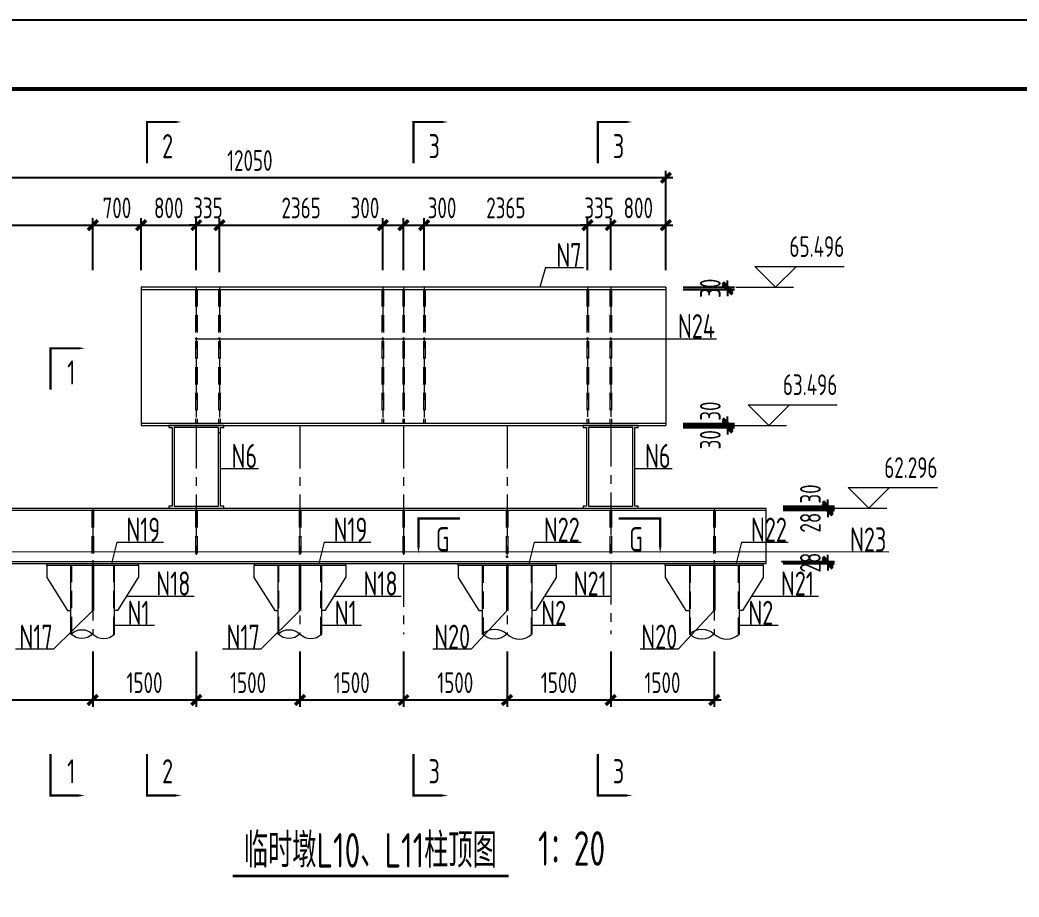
# Model space of a CAD drawing. Extents: x -2876908 to 633791, y -1383861 to 872234.
# Drawn here: x -35208 to 37127, y -996900 to -933410 of the extents above; entities that cross this region are included whole.
import ezdxf
from ezdxf.enums import TextEntityAlignment as Align

# ---------------------------------------------------------------- set-up
doc = ezdxf.new("R2010")
doc.units = 0
doc.header["$LTSCALE"] = 5
doc.header["$MEASUREMENT"] = 0
doc.linetypes.add('CENTER', pattern=[2, 1.25, -0.25, 0.25, -0.25])
doc.linetypes.add('DASHED', pattern=[0.75, 0.5, -0.25])
doc.layers.get('0').update_dxf_attribs({"linetype": 'CONTINUOUS', "lineweight": 25})
doc.layers.get('DEFPOINTS').update_dxf_attribs({"color": 35, "linetype": 'CONTINUOUS', "lineweight": 13})
for name, color, linetype, lineweight in [('1粗实线', 1, 'CONTINUOUS', 30), ('3中心线', 6, 'CENTER', 18), ('4虚线', 2, 'DASHED', 18), ('5标注', 3, 'CONTINUOUS', 15), ('6文本', 7, 'CONTINUOUS', 15), ('8轮廓线', 4, 'CONTINUOUS', 15), ('DIM', 3, 'CONTINUOUS', 0), ('HFZT', 5, 'CONTINUOUS', 15), ('REIND', 1, 'CONTINUOUS', 0), ('THIN', 7, 'CONTINUOUS', 0)]:
    doc.layers.add(name, color=color, linetype=linetype, lineweight=lineweight)
doc.layers.add('M_Dim', color=3, linetype='CONTINUOUS')
doc.styles.add('TSSD_Dimension', font='tssdeng.shx', dxfattribs={"width": 0.7, "bigfont": 'hztxt.shx'})
doc.styles.add('TSSD_NORM', font='tssdeng.shx', dxfattribs={"width": 0.7, "bigfont": 'hztxt.shx'})
doc.dimstyles.new('TSSD_100_100', dxfattribs={"dimtxt": 300, "dimasz": 100, "dimexe": 100, "dimexo": 250, "dimgap": 100, "dimtad": 1, "dimdec": 0, "dimzin": 0, "dimdsep": 46, "dimtxsty": 'TSSD_Dimension', "dimblk": 'ARCHTICK', "dimblk1": 'ARCHTICK', "dimblk2": 'ARCHTICK', "dimcen": 0, "dimdle": 100, "dimclrt": 7, "dimadec": 0, "dimazin": 0, "dimtfac": 1, "dimtdec": 0, "dimtix": 1, "dimtmove": 2, "dimatfit": 3, "dimfxl": 1, "dimtolj": 1, "dimtzin": 0, "dimarcsym": 0})

# ---------------------------------------------------------------- blocks, each defined once
blk = doc.blocks.new('施工设计图框')
at = {"color": 7, "linetype": 'Continuous'}
blk.add_lwpolyline([(-395.5, -13.5), (-395.5, 283.5), (24.5, 283.5), (24.5, -13.5), (-395.5, -13.5)], dxfattribs=at)
at = {"layer": '1粗实线', "color": 7, "linetype": 'Continuous', "const_width": 0.6}
blk.add_lwpolyline([(-370.5, -3.5), (-370.5, 273.5), (14.5, 273.5), (14.5, -3.5), (-370.5, -3.5)], dxfattribs=at)
at = {"layer": 'HFZT', "color": 2, "style": 'TSSD_NORM', "width": 0.7}
for tag, height, p in [('比例尺', 2.5, (7.25, 17.5)), ('图号', 2.5, (-20.49, 3.5)), ('日期', 2.5, (7.25, 3.5)), ('图名', 4, (-76.24, 0.75))]:
    blk.add_attdef(tag, text='', height=height, dxfattribs=at).set_placement(p, align=Align.MIDDLE)
blk = doc.blocks.new('_ArchTick')
at = {"color": 0, "linetype": 'ByBlock', "const_width": 0.5}
blk.add_lwpolyline([(-0.71, -0.71), (0.71, 0.71)], dxfattribs=at)
blk = doc.blocks.new('*D1263')
at = {"layer": 'DEFPOINTS', "color": 0, "transparency": 16777216}
for p in [(-44939, -977865), (-29939, -977865), (-29939, -982636)]:
    blk.add_point(p, dxfattribs=at)
at = {"layer": 'DIM', "color": 0, "lineweight": -2, "transparency": 16777216}
for p, q in [((-44939, -979115), (-44939, -983136)), ((-29939, -979115), (-29939, -983136)), ((-45439, -982636), (-29439, -982636))]:
    blk.add_line(p, q, dxfattribs=at)
at = {"layer": 'DIM', "color": 0, "lineweight": -2, "transparency": 16777216, "xscale": 500, "yscale": 500, "zscale": 500, "rotation": 180}
blk.add_blockref('_ArchTick', (-44939, -982636), dxfattribs=at)
at = {"layer": 'DIM', "color": 0, "lineweight": -2, "transparency": 16777216, "xscale": 500, "yscale": 500, "zscale": 500}
blk.add_blockref('_ArchTick', (-29939, -982636), dxfattribs=at)
at = {"layer": 'DIM', "color": 7, "transparency": 16777216, "insert": (-37439, -981386), "char_height": 1500, "attachment_point": 5, "style": 'TSSD_Dimension'}
blk.add_mtext('\\A1;3000', dxfattribs=at)
blk = doc.blocks.new('*D1264')
at = {"layer": 'DEFPOINTS', "color": 0, "transparency": 16777216}
for p in [(-29939, -977865), (-22439, -977865), (-22439, -982636)]:
    blk.add_point(p, dxfattribs=at)
at = {"layer": 'DIM', "color": 0, "lineweight": -2, "transparency": 16777216}
for p, q in [((-29939, -979115), (-29939, -983136)), ((-22439, -979115), (-22439, -983136)), ((-30439, -982636), (-21939, -982636))]:
    blk.add_line(p, q, dxfattribs=at)
at = {"layer": 'DIM', "color": 0, "lineweight": -2, "transparency": 16777216, "xscale": 500, "yscale": 500, "zscale": 500, "rotation": 180}
blk.add_blockref('_ArchTick', (-29939, -982636), dxfattribs=at)
at = {"layer": 'DIM', "color": 0, "lineweight": -2, "transparency": 16777216, "xscale": 500, "yscale": 500, "zscale": 500}
blk.add_blockref('_ArchTick', (-22439, -982636), dxfattribs=at)
at = {"layer": 'DIM', "color": 7, "transparency": 16777216, "insert": (-26189, -981386), "char_height": 1500, "attachment_point": 5, "style": 'TSSD_Dimension'}
blk.add_mtext('\\A1;1500', dxfattribs=at)
blk = doc.blocks.new('*D1265')
at = {"layer": 'DEFPOINTS', "color": 0, "transparency": 16777216}
for p in [(-22439, -977865), (-14939, -977865), (-14939, -982636)]:
    blk.add_point(p, dxfattribs=at)
at = {"layer": 'DIM', "color": 0, "lineweight": -2, "transparency": 16777216}
for p, q in [((-22439, -979115), (-22439, -983136)), ((-14939, -979115), (-14939, -983136)), ((-22939, -982636), (-14439, -982636))]:
    blk.add_line(p, q, dxfattribs=at)
at = {"layer": 'DIM', "color": 0, "lineweight": -2, "transparency": 16777216, "xscale": 500, "yscale": 500, "zscale": 500, "rotation": 180}
blk.add_blockref('_ArchTick', (-22439, -982636), dxfattribs=at)
at = {"layer": 'DIM', "color": 0, "lineweight": -2, "transparency": 16777216, "xscale": 500, "yscale": 500, "zscale": 500}
blk.add_blockref('_ArchTick', (-14939, -982636), dxfattribs=at)
at = {"layer": 'DIM', "color": 7, "transparency": 16777216, "insert": (-18689, -981386), "char_height": 1500, "attachment_point": 5, "style": 'TSSD_Dimension'}
blk.add_mtext('\\A1;1500', dxfattribs=at)
blk = doc.blocks.new('*D1266')
at = {"layer": 'DEFPOINTS', "color": 0, "transparency": 16777216}
for p in [(-14939, -977865), (-7439, -977865), (-7439, -982636)]:
    blk.add_point(p, dxfattribs=at)
at = {"layer": 'DIM', "color": 0, "lineweight": -2, "transparency": 16777216}
for p, q in [((-14939, -979115), (-14939, -983136)), ((-7439, -979115), (-7439, -983136)), ((-15439, -982636), (-6939, -982636))]:
    blk.add_line(p, q, dxfattribs=at)
at = {"layer": 'DIM', "color": 0, "lineweight": -2, "transparency": 16777216, "xscale": 500, "yscale": 500, "zscale": 500, "rotation": 180}
blk.add_blockref('_ArchTick', (-14939, -982636), dxfattribs=at)
at = {"layer": 'DIM', "color": 0, "lineweight": -2, "transparency": 16777216, "xscale": 500, "yscale": 500, "zscale": 500}
blk.add_blockref('_ArchTick', (-7439, -982636), dxfattribs=at)
at = {"layer": 'DIM', "color": 7, "transparency": 16777216, "insert": (-11189, -981386), "char_height": 1500, "attachment_point": 5, "style": 'TSSD_Dimension'}
blk.add_mtext('\\A1;1500', dxfattribs=at)
blk = doc.blocks.new('*D1267')
at = {"layer": 'DEFPOINTS', "color": 0, "transparency": 16777216}
for p in [(-7439, -977865), (61, -977865), (61, -982636)]:
    blk.add_point(p, dxfattribs=at)
at = {"layer": 'DIM', "color": 0, "lineweight": -2, "transparency": 16777216}
for p, q in [((-7439, -979115), (-7439, -983136)), ((61, -979115), (61, -983136)), ((-7939, -982636), (561, -982636))]:
    blk.add_line(p, q, dxfattribs=at)
at = {"layer": 'DIM', "color": 0, "lineweight": -2, "transparency": 16777216, "xscale": 500, "yscale": 500, "zscale": 500, "rotation": 180}
blk.add_blockref('_ArchTick', (-7439, -982636), dxfattribs=at)
at = {"layer": 'DIM', "color": 0, "lineweight": -2, "transparency": 16777216, "xscale": 500, "yscale": 500, "zscale": 500}
blk.add_blockref('_ArchTick', (61, -982636), dxfattribs=at)
at = {"layer": 'DIM', "color": 7, "transparency": 16777216, "insert": (-3689, -981386), "char_height": 1500, "attachment_point": 5, "style": 'TSSD_Dimension'}
blk.add_mtext('\\A1;1500', dxfattribs=at)
blk = doc.blocks.new('*D1268')
at = {"layer": 'DEFPOINTS', "color": 0, "transparency": 16777216}
for p in [(61, -977865), (7561, -977865), (7561, -982636)]:
    blk.add_point(p, dxfattribs=at)
at = {"layer": 'DIM', "color": 0, "lineweight": -2, "transparency": 16777216}
for p, q in [((61, -979115), (61, -983136)), ((7561, -979115), (7561, -983136)), ((-439, -982636), (8061, -982636))]:
    blk.add_line(p, q, dxfattribs=at)
at = {"layer": 'DIM', "color": 0, "lineweight": -2, "transparency": 16777216, "xscale": 500, "yscale": 500, "zscale": 500, "rotation": 180}
blk.add_blockref('_ArchTick', (61, -982636), dxfattribs=at)
at = {"layer": 'DIM', "color": 0, "lineweight": -2, "transparency": 16777216, "xscale": 500, "yscale": 500, "zscale": 500}
blk.add_blockref('_ArchTick', (7561, -982636), dxfattribs=at)
at = {"layer": 'DIM', "color": 7, "transparency": 16777216, "insert": (3811, -981386), "char_height": 1500, "attachment_point": 5, "style": 'TSSD_Dimension'}
blk.add_mtext('\\A1;1500', dxfattribs=at)
blk = doc.blocks.new('*D1269')
at = {"layer": 'DEFPOINTS', "color": 0, "transparency": 16777216}
for p in [(7561, -977865), (15061, -977865), (15061, -982636)]:
    blk.add_point(p, dxfattribs=at)
at = {"layer": 'DIM', "color": 0, "lineweight": -2, "transparency": 16777216}
for p, q in [((7561, -979115), (7561, -983136)), ((15061, -979115), (15061, -983136)), ((7061, -982636), (15561, -982636))]:
    blk.add_line(p, q, dxfattribs=at)
at = {"layer": 'DIM', "color": 0, "lineweight": -2, "transparency": 16777216, "xscale": 500, "yscale": 500, "zscale": 500, "rotation": 180}
blk.add_blockref('_ArchTick', (7561, -982636), dxfattribs=at)
at = {"layer": 'DIM', "color": 0, "lineweight": -2, "transparency": 16777216, "xscale": 500, "yscale": 500, "zscale": 500}
blk.add_blockref('_ArchTick', (15061, -982636), dxfattribs=at)
at = {"layer": 'DIM', "color": 7, "transparency": 16777216, "insert": (11311, -981386), "char_height": 1500, "attachment_point": 5, "style": 'TSSD_Dimension'}
blk.add_mtext('\\A1;1500', dxfattribs=at)
blk = doc.blocks.new('*D1277')
at = {"layer": 'DEFPOINTS', "color": 0, "transparency": 16777216}
for p in [(11561, -952761), (11561, -952911), (16024, -952911)]:
    blk.add_point(p, dxfattribs=at)
at = {"layer": 'DIM', "color": 0, "lineweight": -2, "transparency": 16777216}
for p, q in [((16024, -952761), (16024, -952261)), ((12811, -952761), (16524, -952761)), ((12811, -952911), (16524, -952911)), ((16024, -952761), (16024, -952911)), ((16024, -952911), (16024, -953411))]:
    blk.add_line(p, q, dxfattribs=at)
at = {"layer": 'DIM', "color": 0, "lineweight": -2, "transparency": 16777216, "xscale": 500, "yscale": 500, "zscale": 500}
for p, rotation in [((16024, -952761), 270), ((16024, -952911), 90)]:
    blk.add_blockref('_ArchTick', p, dxfattribs=dict(at, rotation=rotation))
at = {"layer": 'DIM', "color": 7, "transparency": 16777216, "insert": (14774, -952836), "char_height": 1500, "attachment_point": 5, "rotation": 90, "style": 'TSSD_Dimension'}
blk.add_mtext('\\A1;30', dxfattribs=at)
blk = doc.blocks.new('*D1278')
at = {"layer": 'DEFPOINTS', "color": 0, "transparency": 16777216}
for p in [(11561, -962611), (11561, -962761), (16024, -962761)]:
    blk.add_point(p, dxfattribs=at)
at = {"layer": 'DIM', "color": 0, "lineweight": -2, "transparency": 16777216}
for p, q in [((12811, -962611), (16524, -962611)), ((12811, -962761), (16524, -962761)), ((16024, -962611), (16024, -962111)), ((16024, -962611), (16024, -962761)), ((16024, -962761), (16024, -963261))]:
    blk.add_line(p, q, dxfattribs=at)
at = {"layer": 'DIM', "color": 0, "lineweight": -2, "transparency": 16777216, "xscale": 500, "yscale": 500, "zscale": 500}
for p, rotation in [((16024, -962611), 270), ((16024, -962761), 90)]:
    blk.add_blockref('_ArchTick', p, dxfattribs=dict(at, rotation=rotation))
at = {"layer": 'DIM', "color": 7, "transparency": 16777216, "insert": (14774, -961724), "char_height": 1500, "attachment_point": 5, "rotation": 90, "style": 'TSSD_Dimension'}
blk.add_mtext('\\A1;30', dxfattribs=at)
blk = doc.blocks.new('*D1279')
at = {"layer": 'DEFPOINTS', "color": 0, "transparency": 16777216}
for p in [(11561, -962761), (11561, -962911), (16024, -962911)]:
    blk.add_point(p, dxfattribs=at)
at = {"layer": 'DIM', "color": 0, "lineweight": -2, "transparency": 16777216}
for p, q in [((12811, -962761), (16524, -962761)), ((16024, -962761), (16024, -962261)), ((16024, -962761), (16024, -962911)), ((12811, -962911), (16524, -962911)), ((16024, -962911), (16024, -963411))]:
    blk.add_line(p, q, dxfattribs=at)
at = {"layer": 'DIM', "color": 0, "lineweight": -2, "transparency": 16777216, "xscale": 500, "yscale": 500, "zscale": 500}
for p, rotation in [((16024, -962761), 270), ((16024, -962911), 90)]:
    blk.add_blockref('_ArchTick', p, dxfattribs=dict(at, rotation=rotation))
at = {"layer": 'DIM', "color": 7, "transparency": 16777216, "insert": (14774, -963797), "char_height": 1500, "attachment_point": 5, "rotation": 90, "style": 'TSSD_Dimension'}
blk.add_mtext('\\A1;30', dxfattribs=at)
blk = doc.blocks.new('*D1280')
at = {"layer": 'DEFPOINTS', "color": 0, "transparency": 16777216}
for p in [(18811, -968611), (18811, -968761), (23274, -968761)]:
    blk.add_point(p, dxfattribs=at)
at = {"layer": 'DIM', "color": 0, "lineweight": -2, "transparency": 16777216}
for p, q in [((23274, -968611), (23274, -968111)), ((20061, -968611), (23774, -968611)), ((20061, -968761), (23774, -968761)), ((23274, -968611), (23274, -968761)), ((23274, -968761), (23274, -969261))]:
    blk.add_line(p, q, dxfattribs=at)
at = {"layer": 'DIM', "color": 0, "lineweight": -2, "transparency": 16777216, "xscale": 500, "yscale": 500, "zscale": 500}
for p, rotation in [((23274, -968611), 270), ((23274, -968761), 90)]:
    blk.add_blockref('_ArchTick', p, dxfattribs=dict(at, rotation=rotation))
at = {"layer": 'DIM', "color": 7, "transparency": 16777216, "insert": (22024, -967724), "char_height": 1500, "attachment_point": 5, "rotation": 90, "style": 'TSSD_Dimension'}
blk.add_mtext('\\A1;30', dxfattribs=at)
blk = doc.blocks.new('*D1281')
at = {"layer": 'DEFPOINTS', "color": 0, "transparency": 16777216}
for p in [(18811, -968761), (18811, -968901), (23274, -968901)]:
    blk.add_point(p, dxfattribs=at)
at = {"layer": 'DIM', "color": 0, "lineweight": -2, "transparency": 16777216}
for p, q in [((23274, -968761), (23274, -968261)), ((20061, -968761), (23774, -968761)), ((20061, -968901), (23774, -968901)), ((23274, -968761), (23274, -968901)), ((23274, -968901), (23274, -969401))]:
    blk.add_line(p, q, dxfattribs=at)
at = {"layer": 'DIM', "color": 0, "lineweight": -2, "transparency": 16777216, "xscale": 500, "yscale": 500, "zscale": 500}
for p, rotation in [((23274, -968761), 270), ((23274, -968901), 90)]:
    blk.add_blockref('_ArchTick', p, dxfattribs=dict(at, rotation=rotation))
at = {"layer": 'DIM', "color": 7, "transparency": 16777216, "insert": (22024, -969797), "char_height": 1500, "attachment_point": 5, "rotation": 90, "style": 'TSSD_Dimension'}
blk.add_mtext('\\A1;28', dxfattribs=at)
blk = doc.blocks.new('*D1282')
at = {"layer": 'DEFPOINTS', "color": 0, "transparency": 16777216}
for p in [(18690, -972621), (18811, -972761), (23274, -972761)]:
    blk.add_point(p, dxfattribs=at)
at = {"layer": 'DIM', "color": 0, "lineweight": -2, "transparency": 16777216}
for p, q in [((23274, -972621), (23274, -972121)), ((19940, -972621), (23774, -972621)), ((20061, -972761), (23774, -972761)), ((23274, -972621), (23274, -972761)), ((23274, -972761), (23274, -973261))]:
    blk.add_line(p, q, dxfattribs=at)
at = {"layer": 'DIM', "color": 0, "lineweight": -2, "transparency": 16777216, "xscale": 500, "yscale": 500, "zscale": 500}
for p, rotation in [((23274, -972621), 270), ((23274, -972761), 90)]:
    blk.add_blockref('_ArchTick', p, dxfattribs=dict(at, rotation=rotation))
at = {"layer": 'DIM', "color": 7, "transparency": 16777216, "insert": (22024, -972691), "char_height": 1500, "attachment_point": 5, "rotation": 90, "style": 'TSSD_Dimension'}
blk.add_mtext('\\A1;28', dxfattribs=at)
blk = doc.blocks.new('*D1284')
at = {"layer": 'DEFPOINTS', "color": 0, "transparency": 16777216}
for p in [(-29939, -948263), (-44939, -952761), (-29939, -952761)]:
    blk.add_point(p, dxfattribs=at)
at = {"layer": 'DIM', "color": 0, "lineweight": -2, "transparency": 16777216}
for p, q in [((-45439, -948263), (-29439, -948263)), ((-44939, -951511), (-44939, -947763)), ((-29939, -951511), (-29939, -947763))]:
    blk.add_line(p, q, dxfattribs=at)
at = {"layer": 'DIM', "color": 0, "lineweight": -2, "transparency": 16777216, "xscale": 500, "yscale": 500, "zscale": 500, "rotation": 180}
blk.add_blockref('_ArchTick', (-44939, -948263), dxfattribs=at)
at = {"layer": 'DIM', "color": 0, "lineweight": -2, "transparency": 16777216, "xscale": 500, "yscale": 500, "zscale": 500}
blk.add_blockref('_ArchTick', (-29939, -948263), dxfattribs=at)
at = {"layer": 'DIM', "color": 7, "transparency": 16777216, "insert": (-37439, -947013), "char_height": 1500, "attachment_point": 5, "style": 'TSSD_Dimension'}
blk.add_mtext('\\A1;3000', dxfattribs=at)
blk = doc.blocks.new('*D1285')
at = {"layer": 'DEFPOINTS', "color": 0, "transparency": 16777216}
for p in [(-26439, -948263), (-29939, -952761), (-26439, -952761)]:
    blk.add_point(p, dxfattribs=at)
at = {"layer": 'DIM', "color": 0, "lineweight": -2, "transparency": 16777216}
for p, q in [((-30439, -948263), (-25939, -948263)), ((-29939, -951511), (-29939, -947763)), ((-26439, -951511), (-26439, -947763))]:
    blk.add_line(p, q, dxfattribs=at)
at = {"layer": 'DIM', "color": 0, "lineweight": -2, "transparency": 16777216, "xscale": 500, "yscale": 500, "zscale": 500, "rotation": 180}
blk.add_blockref('_ArchTick', (-29939, -948263), dxfattribs=at)
at = {"layer": 'DIM', "color": 0, "lineweight": -2, "transparency": 16777216, "xscale": 500, "yscale": 500, "zscale": 500}
blk.add_blockref('_ArchTick', (-26439, -948263), dxfattribs=at)
at = {"layer": 'DIM', "color": 7, "transparency": 16777216, "insert": (-28189, -947013), "char_height": 1500, "attachment_point": 5, "style": 'TSSD_Dimension'}
blk.add_mtext('\\A1;700', dxfattribs=at)
blk = doc.blocks.new('*D1286')
at = {"layer": 'DEFPOINTS', "color": 0, "transparency": 16777216}
for p in [(-22439, -948263), (-26439, -952761), (-22439, -952761)]:
    blk.add_point(p, dxfattribs=at)
at = {"layer": 'DIM', "color": 0, "lineweight": -2, "transparency": 16777216}
for p, q in [((-26939, -948263), (-21939, -948263)), ((-26439, -951511), (-26439, -947763)), ((-22439, -951511), (-22439, -947763))]:
    blk.add_line(p, q, dxfattribs=at)
at = {"layer": 'DIM', "color": 0, "lineweight": -2, "transparency": 16777216, "xscale": 500, "yscale": 500, "zscale": 500, "rotation": 180}
blk.add_blockref('_ArchTick', (-26439, -948263), dxfattribs=at)
at = {"layer": 'DIM', "color": 0, "lineweight": -2, "transparency": 16777216, "xscale": 500, "yscale": 500, "zscale": 500}
blk.add_blockref('_ArchTick', (-22439, -948263), dxfattribs=at)
at = {"layer": 'DIM', "color": 7, "transparency": 16777216, "insert": (-24439, -947013), "char_height": 1500, "attachment_point": 5, "style": 'TSSD_Dimension'}
blk.add_mtext('\\A1;800', dxfattribs=at)
blk = doc.blocks.new('*D1287')
at = {"layer": 'DEFPOINTS', "color": 0, "transparency": 16777216}
for p in [(-8939, -948263), (-20764, -952661), (-8939, -952761)]:
    blk.add_point(p, dxfattribs=at)
at = {"layer": 'DIM', "color": 0, "lineweight": -2, "transparency": 16777216}
for p, q in [((-21264, -948263), (-8439, -948263)), ((-20764, -951411), (-20764, -947763)), ((-8939, -951511), (-8939, -947763))]:
    blk.add_line(p, q, dxfattribs=at)
at = {"layer": 'DIM', "color": 0, "lineweight": -2, "transparency": 16777216, "xscale": 500, "yscale": 500, "zscale": 500, "rotation": 180}
blk.add_blockref('_ArchTick', (-20764, -948263), dxfattribs=at)
at = {"layer": 'DIM', "color": 0, "lineweight": -2, "transparency": 16777216, "xscale": 500, "yscale": 500, "zscale": 500}
blk.add_blockref('_ArchTick', (-8939, -948263), dxfattribs=at)
at = {"layer": 'DIM', "color": 7, "transparency": 16777216, "insert": (-14852, -947013), "char_height": 1500, "attachment_point": 5, "style": 'TSSD_Dimension'}
blk.add_mtext('\\A1;2365', dxfattribs=at)
blk = doc.blocks.new('*D1288')
at = {"layer": 'DEFPOINTS', "color": 0, "transparency": 16777216}
for p in [(-7439, -948263), (-8939, -952761), (-7439, -952761)]:
    blk.add_point(p, dxfattribs=at)
at = {"layer": 'DIM', "color": 0, "lineweight": -2, "transparency": 16777216}
for p, q in [((-9439, -948263), (-6939, -948263)), ((-8939, -951511), (-8939, -947763)), ((-7439, -951511), (-7439, -947763))]:
    blk.add_line(p, q, dxfattribs=at)
at = {"layer": 'DIM', "color": 0, "lineweight": -2, "transparency": 16777216, "xscale": 500, "yscale": 500, "zscale": 500, "rotation": 180}
blk.add_blockref('_ArchTick', (-8939, -948263), dxfattribs=at)
at = {"layer": 'DIM', "color": 0, "lineweight": -2, "transparency": 16777216, "xscale": 500, "yscale": 500, "zscale": 500}
blk.add_blockref('_ArchTick', (-7439, -948263), dxfattribs=at)
at = {"layer": 'DIM', "color": 7, "transparency": 16777216, "insert": (-10230, -947013), "char_height": 1500, "attachment_point": 5, "style": 'TSSD_Dimension'}
blk.add_mtext('\\A1;300', dxfattribs=at)
blk = doc.blocks.new('*D1289')
at = {"layer": 'DEFPOINTS', "color": 0, "transparency": 16777216}
for p in [(-5939, -948263), (-7439, -952761), (-5939, -952761)]:
    blk.add_point(p, dxfattribs=at)
at = {"layer": 'DIM', "color": 0, "lineweight": -2, "transparency": 16777216}
for p, q in [((-7939, -948263), (-5439, -948263)), ((-7439, -951511), (-7439, -947763)), ((-5939, -951511), (-5939, -947763))]:
    blk.add_line(p, q, dxfattribs=at)
at = {"layer": 'DIM', "color": 0, "lineweight": -2, "transparency": 16777216, "xscale": 500, "yscale": 500, "zscale": 500, "rotation": 180}
blk.add_blockref('_ArchTick', (-7439, -948263), dxfattribs=at)
at = {"layer": 'DIM', "color": 0, "lineweight": -2, "transparency": 16777216, "xscale": 500, "yscale": 500, "zscale": 500}
blk.add_blockref('_ArchTick', (-5939, -948263), dxfattribs=at)
at = {"layer": 'DIM', "color": 7, "transparency": 16777216, "insert": (-4649, -947013), "char_height": 1500, "attachment_point": 5, "style": 'TSSD_Dimension'}
blk.add_mtext('\\A1;300', dxfattribs=at)
blk = doc.blocks.new('*D1290')
at = {"layer": 'DEFPOINTS', "color": 0, "transparency": 16777216}
for p in [(5886, -948263), (-5939, -952761), (5886, -952761)]:
    blk.add_point(p, dxfattribs=at)
at = {"layer": 'DIM', "color": 0, "lineweight": -2, "transparency": 16777216}
for p, q in [((-6439, -948263), (6386, -948263)), ((-5939, -951511), (-5939, -947763)), ((5886, -951511), (5886, -947763))]:
    blk.add_line(p, q, dxfattribs=at)
at = {"layer": 'DIM', "color": 0, "lineweight": -2, "transparency": 16777216, "xscale": 500, "yscale": 500, "zscale": 500, "rotation": 180}
blk.add_blockref('_ArchTick', (-5939, -948263), dxfattribs=at)
at = {"layer": 'DIM', "color": 0, "lineweight": -2, "transparency": 16777216, "xscale": 500, "yscale": 500, "zscale": 500}
blk.add_blockref('_ArchTick', (5886, -948263), dxfattribs=at)
at = {"layer": 'DIM', "color": 7, "transparency": 16777216, "insert": (-27, -947013), "char_height": 1500, "attachment_point": 5, "style": 'TSSD_Dimension'}
blk.add_mtext('\\A1;2365', dxfattribs=at)
blk = doc.blocks.new('*D1291')
at = {"layer": 'DEFPOINTS', "color": 0, "transparency": 16777216}
for p in [(11561, -948263), (7561, -952761), (11561, -952761)]:
    blk.add_point(p, dxfattribs=at)
at = {"layer": 'DIM', "color": 0, "lineweight": -2, "transparency": 16777216}
for p, q in [((7061, -948263), (12061, -948263)), ((7561, -951511), (7561, -947763)), ((11561, -951511), (11561, -947763))]:
    blk.add_line(p, q, dxfattribs=at)
at = {"layer": 'DIM', "color": 0, "lineweight": -2, "transparency": 16777216, "xscale": 500, "yscale": 500, "zscale": 500, "rotation": 180}
blk.add_blockref('_ArchTick', (7561, -948263), dxfattribs=at)
at = {"layer": 'DIM', "color": 0, "lineweight": -2, "transparency": 16777216, "xscale": 500, "yscale": 500, "zscale": 500}
blk.add_blockref('_ArchTick', (11561, -948263), dxfattribs=at)
at = {"layer": 'DIM', "color": 7, "transparency": 16777216, "insert": (9561, -947013), "char_height": 1500, "attachment_point": 5, "style": 'TSSD_Dimension'}
blk.add_mtext('\\A1;800', dxfattribs=at)
blk = doc.blocks.new('*D1292')
at = {"layer": 'DEFPOINTS', "color": 0, "transparency": 16777216}
for p in [(-48689, -944832), (-48689, -951511), (11561, -951511)]:
    blk.add_point(p, dxfattribs=at)
at = {"layer": 'DIM', "color": 0, "lineweight": -2, "transparency": 16777216}
for p, q in [((-48689, -950261), (-48689, -944332)), ((11561, -950261), (11561, -944332)), ((12061, -944832), (-49189, -944832))]:
    blk.add_line(p, q, dxfattribs=at)
at = {"layer": 'DIM', "color": 0, "lineweight": -2, "transparency": 16777216, "xscale": 500, "yscale": 500, "zscale": 500, "rotation": 180}
blk.add_blockref('_ArchTick', (-48689, -944832), dxfattribs=at)
at = {"layer": 'DIM', "color": 0, "lineweight": -2, "transparency": 16777216, "xscale": 500, "yscale": 500, "zscale": 500}
blk.add_blockref('_ArchTick', (11561, -944832), dxfattribs=at)
at = {"layer": 'DIM', "color": 7, "transparency": 16777216, "insert": (-18564, -943582), "char_height": 1500, "attachment_point": 5, "style": 'TSSD_Dimension'}
blk.add_mtext('\\A1;12050', dxfattribs=at)
blk = doc.blocks.new('*D1899')
at = {"layer": 'DEFPOINTS', "color": 0, "transparency": 16777216}
for p in [(-20764, -948263), (-22439, -951511), (-20764, -952911)]:
    blk.add_point(p, dxfattribs=at)
at = {"layer": 'DIM', "color": 0, "lineweight": -2, "transparency": 16777216}
for p, q in [((-22439, -948263), (-22939, -948263)), ((-22439, -950261), (-22439, -947763)), ((-22439, -948263), (-20764, -948263)), ((-20764, -951661), (-20764, -947763)), ((-20764, -948263), (-20264, -948263))]:
    blk.add_line(p, q, dxfattribs=at)
at = {"layer": 'DIM', "color": 0, "lineweight": -2, "transparency": 16777216, "xscale": 500, "yscale": 500, "zscale": 500}
blk.add_blockref('_ArchTick', (-22439, -948263), dxfattribs=at)
at = {"layer": 'DIM', "color": 0, "lineweight": -2, "transparency": 16777216, "xscale": 500, "yscale": 500, "zscale": 500, "rotation": 180}
blk.add_blockref('_ArchTick', (-20764, -948263), dxfattribs=at)
at = {"layer": 'DIM', "color": 7, "transparency": 16777216, "insert": (-21602, -947013), "char_height": 1500, "attachment_point": 5, "style": 'TSSD_Dimension'}
blk.add_mtext('\\A1;335', dxfattribs=at)
blk = doc.blocks.new('*D1900')
at = {"layer": 'DEFPOINTS', "color": 0, "transparency": 16777216}
for p in [(7561, -948263), (5886, -952761), (7561, -952761)]:
    blk.add_point(p, dxfattribs=at)
at = {"layer": 'DIM', "color": 0, "lineweight": -2, "transparency": 16777216}
for p, q in [((5886, -948263), (5386, -948263)), ((5886, -951511), (5886, -947763)), ((5886, -948263), (7561, -948263)), ((7561, -951511), (7561, -947763)), ((7561, -948263), (8061, -948263))]:
    blk.add_line(p, q, dxfattribs=at)
at = {"layer": 'DIM', "color": 0, "lineweight": -2, "transparency": 16777216, "xscale": 500, "yscale": 500, "zscale": 500}
blk.add_blockref('_ArchTick', (5886, -948263), dxfattribs=at)
at = {"layer": 'DIM', "color": 0, "lineweight": -2, "transparency": 16777216, "xscale": 500, "yscale": 500, "zscale": 500, "rotation": 180}
blk.add_blockref('_ArchTick', (7561, -948263), dxfattribs=at)
at = {"layer": 'DIM', "color": 7, "transparency": 16777216, "insert": (6723, -947013), "char_height": 1500, "attachment_point": 5, "style": 'TSSD_Dimension'}
blk.add_mtext('\\A1;335', dxfattribs=at)

msp = doc.modelspace()

# ---------------------------------------------------------------- linework, layer by layer
at = {"layer": '3中心线', "ltscale": 500}
for p, q in [((-22439.203, -952810.694), (-22439.203, -962610.694)), ((-20764.203, -952810.694), (-20764.203, -962610.694)), ((-8939.203, -952810.694), (-8939.203, -962610.694)), ((-7439.203, -952760.694), (-7439.203, -977864.729)), ((-5939.203, -952810.694), (-5939.203, -962610.694)), ((5885.797, -952760.694), (5885.797, -962610.694)), ((7560.797, -952760.694), (7560.797, -962610.694)), ((-22439.203, -962760.694), (-22439.203, -972760.694)), ((-14939.203, -962760.694), (-14939.203, -977864.729)), ((60.797, -962760.694), (60.797, -977864.729)), ((7560.797, -962610.694), (7560.797, -977864.729)), ((-29939.203, -968760.694), (-29939.203, -977864.729)), ((15060.797, -968760.694), (15060.797, -977864.729))]:
    msp.add_line(p, q, dxfattribs=at)
at = {"layer": '4虚线', "ltscale": 500}
for p, q in [((-22499.203, -952910.694), (-22499.203, -962610.694)), ((-22379.203, -952910.694), (-22379.203, -962610.694)), ((-20824.203, -952910.694), (-20824.203, -962610.694)), ((-20704.203, -952910.694), (-20704.203, -962610.694)), ((-8999.203, -952910.694), (-8999.203, -962610.694)), ((-8879.203, -952910.694), (-8879.203, -962610.694)), ((-7499.203, -952910.694), (-7499.203, -962610.694)), ((-7379.203, -952910.694), (-7379.203, -962610.694)), ((-5999.203, -952910.694), (-5999.203, -962610.694)), ((-5879.203, -952910.694), (-5879.203, -962610.694)), ((5825.797, -952910.694), (5825.797, -962610.694)), ((5945.797, -952910.694), (5945.797, -962610.694)), ((7500.797, -952910.694), (7500.797, -962610.694)), ((7620.797, -952910.694), (7620.797, -962610.694)), ((-29999.203, -968900.694), (-29999.203, -972620.694)), ((-29879.203, -968900.694), (-29879.203, -972620.694)), ((-22499.203, -968900.694), (-22499.203, -972620.694)), ((-22379.203, -968900.694), (-22379.203, -972620.694)), ((-14999.203, -968900.694), (-14999.203, -972620.694)), ((-14879.203, -968900.694), (-14879.203, -972620.694)), ((-7499.203, -968900.694), (-7499.203, -972620.694)), ((-7379.203, -968900.694), (-7379.203, -972620.694)), ((0.797, -968900.694), (0.797, -972620.694)), ((120.797, -968900.694), (120.797, -972620.694)), ((7500.797, -968900.694), (7500.797, -972620.694)), ((7620.797, -968900.694), (7620.797, -972620.694)), ((15000.797, -968900.694), (15000.797, -972620.694)), ((15120.797, -968900.694), (15120.797, -972620.694)), ((-31464.203, -977864.729), (-31464.203, -972910.694)), ((-28414.203, -977864.729), (-28414.203, -972910.694)), ((-16464.203, -977864.729), (-16464.203, -972910.694)), ((-13414.203, -977864.729), (-13414.203, -972910.694)), ((-1679.203, -972910.694), (-1679.203, -977864.729)), ((1800.797, -972910.694), (1800.797, -977864.729)), ((13320.797, -972910.694), (13320.797, -977864.729)), ((16800.797, -972910.694), (16800.797, -977864.729))]:
    msp.add_line(p, q, dxfattribs=at)
at = {"layer": '5标注'}
for p, q in [((2852.041, -951337.728), (2423.264, -952760.694)), ((2852.041, -951337.728), (5586.147, -951337.728)), ((-22379.203, -956481.332), (15217.88, -956481.332)), ((-20839.203, -963279.71), (-20689.203, -963279.71)), ((-20629.203, -965877.357), (-17932.863, -965877.357)), ((9310.797, -965877.357), (12007.137, -965877.357)), ((-28192.019, -971213.694), (-28579.517, -972760.694)), ((-28192.019, -971213.694), (-24804.677, -971213.694)), ((-13192.019, -971213.694), (-13579.517, -972760.694)), ((-13192.019, -971213.694), (-9804.677, -971213.694)), ((2032.981, -971213.694), (1645.483, -972760.694)), ((2032.981, -971213.694), (5420.323, -971213.694)), ((17032.981, -971213.694), (16645.483, -972760.694)), ((17032.981, -971213.694), (20420.323, -971213.694)), ((-44939.203, -971897.147), (27697.912, -971909.516)), ((-27460.202, -975114.292), (-22607.232, -975114.292)), ((-12460.202, -975114.292), (-7607.232, -975114.292)), ((2764.798, -975114.292), (7617.768, -975114.292)), ((17764.798, -975114.292), (22617.768, -975114.292)), ((-32772.964, -978964.999), (-29939.203, -976160.694)), ((-17772.964, -978964.999), (-14939.203, -976160.694)), ((-2547.964, -978964.999), (60.797, -976160.694)), ((12452.036, -978964.999), (15060.797, -976160.694)), ((-25479.459, -977235.93), (-28364.203, -977235.93)), ((-10479.459, -977235.93), (-13364.203, -977235.93)), ((4308.292, -977235.93), (1860.797, -977235.93)), ((19685.541, -977235.93), (16860.797, -977235.93)), ((-32772.964, -978964.999), (-35538.897, -978964.999)), ((-17772.964, -978964.999), (-20538.897, -978964.999)), ((-2547.964, -978964.999), (-5313.897, -978964.999)), ((12452.036, -978964.999), (9686.103, -978964.999))]:
    msp.add_line(p, q, dxfattribs=at)
at = {"layer": '5标注', "flags": 128}
for points in [[(-26018.056, -943792.89, 150, 150, 0), (-26018.056, -940792.89, 150, 150, 0), (-24518.056, -940792.89, 350, 0, 0), (-23518.056, -940792.89, 0, 0, 0)], [(-6713.676, -943792.89, 150, 150, 0), (-6713.676, -940792.89, 150, 150, 0), (-5213.676, -940792.89, 350, 0, 0), (-4213.676, -940792.89, 0, 0, 0)], [(6633.288, -943792.89, 150, 150, 0), (6633.288, -940792.89, 150, 150, 0), (8133.288, -940792.89, 350, 0, 0), (9133.288, -940792.89, 0, 0, 0)], [(-32997.592, -960178.619, 150, 150, 0), (-32997.592, -957178.619, 150, 150, 0), (-31497.592, -957178.619, 350, 0, 0), (-30497.592, -957178.619, 0, 0, 0)], [(-3352.342, -969499.664, 150, 150, 0), (-6352.342, -969499.664, 150, 150, 0), (-6352.342, -970999.664, 350, 0, 0), (-6352.342, -971999.664, 0, 0, 0)], [(8146.901, -969499.664, 150, 150, 0), (11146.901, -969499.664, 150, 150, 0), (11146.901, -970999.664, 350, 0, 0), (11146.901, -971999.664, 0, 0, 0)], [(-32997.592, -986548.988, 150, 150, 0), (-32997.592, -989548.988, 150, 150, 0), (-31497.592, -989548.988, 350, 0, 0), (-30497.592, -989548.988, 0, 0, 0)], [(-26018.056, -986548.988, 150, 150, 0), (-26018.056, -989548.988, 150, 150, 0), (-24518.056, -989548.988, 350, 0, 0), (-23518.056, -989548.988, 0, 0, 0)], [(-6713.676, -986548.988, 150, 150, 0), (-6713.676, -989548.988, 150, 150, 0), (-5213.676, -989548.988, 350, 0, 0), (-4213.676, -989548.988, 0, 0, 0)], [(6633.288, -986548.988, 150, 150, 0), (6633.288, -989548.988, 150, 150, 0), (8133.288, -989548.988, 350, 0, 0), (9133.288, -989548.988, 0, 0, 0)]]:
    msp.add_lwpolyline(points, format="xyseb", dxfattribs=at)
at = {"layer": '8轮廓线'}
for p, q in [((11560.797, -952760.694), (-26439.203, -952760.694)), ((-26439.203, -952760.694), (-26439.203, -962760.694)), ((-26439.203, -952910.694), (11560.797, -952910.694)), ((11560.797, -952760.694), (11560.797, -962760.694)), ((11560.797, -962610.694), (-26439.203, -962610.694)), ((-26439.203, -962760.694), (11560.797, -962760.694)), ((-48689.203, -968760.694), (-3689.203, -968760.694)), ((-48689.203, -968900.694), (-3689.203, -968900.694)), ((-3689.203, -968760.694), (18810.797, -968760.694)), ((-3689.203, -968900.694), (18810.797, -968900.694)), ((18810.797, -972760.694), (18810.797, -968760.694)), ((-48689.203, -972620.694), (-3689.203, -972620.694)), ((-48689.203, -972760.694), (-3689.203, -972760.694)), ((-33264.203, -972910.694), (-33264.203, -972760.694)), ((-26614.203, -972910.694), (-26614.203, -972760.694)), ((-18264.203, -972760.694), (-11614.203, -972760.694)), ((-18204.203, -972910.694), (-18204.203, -972760.694)), ((-11614.203, -972910.694), (-11614.203, -972760.694)), ((-3689.203, -972620.694), (18810.797, -972620.694)), ((-3689.203, -972760.694), (18810.797, -972760.694)), ((-3689.203, -972760.694), (3810.797, -972760.694)), ((-3489.203, -972910.694), (-3489.203, -972760.694)), ((3610.797, -972910.694), (3610.797, -972760.694)), ((11310.797, -972760.694), (18810.797, -972760.694)), ((11510.797, -972910.694), (11510.797, -972760.694)), ((18610.797, -972910.694), (18610.797, -972760.694)), ((-26614.203, -972910.694), (-33264.203, -972910.694)), ((-33264.203, -972910.694), (-33264.203, -973760.694)), ((-31514.203, -977864.729), (-31514.203, -972910.694)), ((-29989.203, -972910.694), (-29989.203, -976160.694)), ((-29889.203, -972910.694), (-29889.203, -976160.694)), ((-28364.203, -977864.729), (-28364.203, -972910.694)), ((-26614.203, -972910.694), (-26614.203, -973760.694)), ((-26614.203, -972910.694), (-26614.203, -973760.694)), ((-11614.203, -972910.694), (-18264.203, -972910.694)), ((-18264.203, -972910.694), (-18264.203, -973760.694)), ((-16514.203, -977864.729), (-16514.203, -972910.694)), ((-14989.203, -972910.694), (-14989.203, -976160.694)), ((-14889.203, -972910.694), (-14889.203, -976160.694)), ((-13364.203, -977864.729), (-13364.203, -972910.694)), ((-11614.203, -972910.694), (-11614.203, -973760.694)), ((-11614.203, -972910.694), (-11614.203, -973760.694)), ((3610.797, -972910.694), (-3489.203, -972910.694)), ((-3489.203, -972910.694), (-3489.203, -973760.694)), ((-1739.203, -972910.694), (-1739.203, -977864.729)), ((10.797, -972910.694), (10.797, -976160.694)), ((110.797, -972910.694), (110.797, -976160.694)), ((1860.797, -972910.694), (1860.797, -977864.729)), ((3610.797, -972910.694), (3610.797, -973760.694)), ((18610.797, -972910.694), (11510.797, -972910.694)), ((11510.797, -972910.694), (11510.797, -973760.694)), ((13260.797, -972910.694), (13260.797, -977864.729)), ((15010.797, -972910.694), (15010.797, -976160.694)), ((15110.797, -972910.694), (15110.797, -976160.694)), ((16860.797, -972910.694), (16860.797, -977864.729)), ((18610.797, -972910.694), (18610.797, -973760.694)), ((-33264.203, -973760.694), (-31764.203, -976160.694)), ((-28114.203, -976160.694), (-26614.203, -973760.694)), ((-18264.203, -973760.694), (-16764.203, -976160.694)), ((-13114.203, -976160.694), (-11614.203, -973760.694)), ((-3489.203, -973760.694), (-1989.203, -976160.694)), ((3610.797, -973760.694), (2110.797, -976160.694)), ((11510.797, -973760.694), (13010.797, -976160.694)), ((18610.797, -973760.694), (17110.797, -976160.694)), ((-31764.203, -976160.694), (-31514.203, -976160.694)), ((-29889.203, -976160.694), (-29989.203, -976160.694)), ((-28114.203, -976160.694), (-28364.203, -976160.694)), ((-16764.203, -976160.694), (-16514.203, -976160.694)), ((-14889.203, -976160.694), (-14989.203, -976160.694)), ((-13114.203, -976160.694), (-13364.203, -976160.694)), ((-1989.203, -976160.694), (-1739.203, -976160.694)), ((110.797, -976160.694), (10.797, -976160.694)), ((2110.797, -976160.694), (1860.797, -976160.694)), ((13010.797, -976160.694), (13260.797, -976160.694)), ((15110.797, -976160.694), (15010.797, -976160.694)), ((17110.797, -976160.694), (16860.797, -976160.694))]:
    msp.add_line(p, q, dxfattribs=at)
for points in [[(-24439.203, -968760.694), (-20439.203, -968760.694), (-20439.203, -968610.694), (-20689.203, -968610.694), (-20689.203, -962910.694), (-20439.203, -962910.694), (-20439.203, -962760.694), (-24439.203, -962760.694), (-24439.203, -962910.694), (-24189.203, -962910.694), (-24189.203, -968610.694), (-24439.203, -968610.694)], [(5560.797, -968760.694), (9560.797, -968760.694), (9560.797, -968610.694), (9310.797, -968610.694), (9310.797, -962910.694), (9560.797, -962910.694), (9560.797, -962760.694), (5560.797, -962760.694), (5560.797, -962910.694), (5810.797, -962910.694), (5810.797, -968610.694), (5560.797, -968610.694)], [(-24039.203, -968610.694), (-20839.203, -968610.694), (-20839.203, -962910.694), (-24039.203, -962910.694)], [(5960.797, -968610.694), (9160.797, -968610.694), (9160.797, -962910.694), (5960.797, -962910.694)]]:
    msp.add_lwpolyline(points, close=True, dxfattribs=at)
at = {"layer": 'M_Dim'}
msp.add_lwpolyline([(-19811.086, -995386.93, 200, 200, 0), (179.826, -995386.93, 200, 200, 0)], format="xyseb", dxfattribs=at)
at = {"layer": 'REIND', "const_width": 100}
for points in [[(-22489.203, -956481.332, 1), (-22389.203, -956481.332, 1)], [(-20814.203, -956481.332, 1), (-20714.203, -956481.332, 1)], [(-8989.203, -956481.332, 1), (-8889.203, -956481.332, 1)], [(-7489.203, -956481.332, 1), (-7389.203, -956481.332, 1)], [(-5989.203, -956481.332, 1), (-5889.203, -956481.332, 1)], [(5835.797, -956481.332, 1), (5935.797, -956481.332, 1)], [(7510.797, -956481.332, 1), (7610.797, -956481.332, 1)], [(-29989.203, -971897.147, 1), (-29889.203, -971897.147, 1)], [(-22489.203, -971902.256, 1), (-22389.203, -971902.256, 1)], [(-14989.203, -971902.256, 1), (-14889.203, -971902.256, 1)], [(-7489.203, -971897.147, 1), (-7389.203, -971897.147, 1)], [(10.797, -972263.048, 1), (110.797, -972263.048, 1)], [(7510.797, -971897.147, 1), (7610.797, -971897.147, 1)], [(15010.797, -971897.147, 1), (15110.797, -971897.147, 1)]]:
    msp.add_lwpolyline(points, format="xyb", close=True, dxfattribs=at)
at = {"layer": 'THIN'}
for p, q in [((19504.907, -952760.694), (18004.907, -951260.694)), ((18004.907, -951260.694), (21004.907, -951260.694)), ((19504.907, -952760.694), (21004.907, -951260.694)), ((21004.907, -951260.694), (24471.254, -951260.694)), ((16625.542, -952760.694), (20796.983, -952760.694)), ((19004.907, -962760.694), (17504.907, -961260.694)), ((17504.907, -961260.694), (20504.907, -961260.694)), ((19004.907, -962760.694), (20504.907, -961260.694)), ((20504.907, -961260.694), (23971.254, -961260.694)), ((16125.542, -962760.694), (20296.983, -962760.694)), ((26254.907, -968760.694), (24754.907, -967260.694)), ((24754.907, -967260.694), (27754.907, -967260.694)), ((26254.907, -968760.694), (27754.907, -967260.694)), ((27754.907, -967260.694), (31221.254, -967260.694)), ((23375.542, -968760.694), (27546.983, -968760.694))]:
    msp.add_line(p, q, dxfattribs=at)
for points in [[(-29939.203, -977864.729, -0.4), (-31514.203, -977864.729, -0.4), (-29939.203, -977864.729, 0.4), (-28364.203, -977864.729, 0.4)], [(-14939.203, -977864.729, -0.4), (-16514.203, -977864.729, -0.4), (-14939.203, -977864.729, 0.4), (-13364.203, -977864.729, 0.4)], [(60.797, -977864.729, -0.4), (-1739.203, -977864.729, -0.4), (60.797, -977864.729, 0.4), (1860.797, -977864.729, 0.4)], [(15060.797, -977864.729, -0.4), (13260.797, -977864.729, -0.4), (15060.797, -977864.729, 0.4), (16860.797, -977864.729, 0.4)]]:
    msp.add_lwpolyline(points, format="xyb", dxfattribs=at)

# ---------------------------------------------------------------- block references
at = {"xscale": 500, "yscale": 500, "zscale": 500}
msp.add_blockref('施工设计图框', (121218.121, -1075159.694), dxfattribs=at)

# ---------------------------------------------------------------- texts
at = {"layer": '5标注', "color": 7, "char_height": 1750, "style": 'TSSD_NORM'}
for s, insert, attachment_point in [('N7', (3629.64, -951305.228), 7), ('N24', (12433.423, -956448.832), 7), ('N6', (-19889.369, -965844.857), 7), ('N6', (10050.631, -965844.857), 7), ('N19', (-27503.778, -971181.194), 7), ('N19', (-12503.778, -971181.194), 7), ('N22', (2721.222, -971181.194), 7), ('N22', (17721.222, -971181.194), 7), ('N23', (24895.157, -971897.147), 7), ('N18', (-25338.143, -975081.792), 7), ('N18', (-10338.143, -975081.792), 7), ('N21', (4886.857, -975081.792), 7), ('N21', (19886.857, -975081.792), 7), ('N1', (-25828.678, -977203.43), 9), ('N1', (-10828.678, -977203.43), 9), ('N2', (4336.322, -977203.43), 9), ('N2', (19336.322, -977203.43), 9), ('N17', (-32839.796, -978932.499), 9), ('N17', (-17839.796, -978932.499), 9), ('N20', (-2614.796, -978932.499), 9), ('N20', (12385.204, -978932.499), 9)]:
    msp.add_mtext(s, dxfattribs=dict(at, insert=insert, attachment_point=attachment_point))
at = {"layer": '6文本', "style": 'TSSD_NORM', "width": 0.7}
for s, p in [('2', (-24518.056, -942542.89)), ('3', (-5213.676, -942542.89)), ('3', (8133.288, -942542.89)), ('1', (-31497.592, -958928.619)), ('G', (-4602.342, -970999.664)), ('G', (9396.901, -970999.664)), ('1', (-31497.592, -987798.988)), ('2', (-24518.056, -987798.988)), ('3', (-5213.676, -987798.988)), ('3', (8133.288, -987798.988))]:
    msp.add_text(s, height=1750, dxfattribs=at).set_placement(p, align=Align.MIDDLE_CENTER)
for s, p in [('临时墩L10、L11柱顶图 ', (-9310.528, -993383.725)), ('1：20', (4735.697, -993383.725))]:
    msp.add_text(s, height=2500, dxfattribs=at).set_placement(p, align=Align.MIDDLE)
at = {"layer": 'DIM', "color": 7, "style": 'TSSD_Dimension', "width": 0.7}
for s, p in [('65.496', (24471.254, -951010.694)), ('63.496', (23971.254, -961010.694)), ('62.296', (31221.254, -967010.694))]:
    msp.add_text(s, height=1500, dxfattribs=at).set_placement(p, align=Align.BOTTOM_RIGHT)

# ---------------------------------------------------------------- dimensions: what is measured, and where the dimension line sits
at = {"layer": 'DIM'}
for base, p1, p2, picture, middle in [((-48689.203, -944832.251), (11560.797, -951510.694), (-48689.203, -951510.694), '*D1292', (-18564.203, -943582.251)), ((-29939.203, -948262.597), (-44939.203, -952760.694), (-29939.203, -952760.694), '*D1284', (-37439.203, -947012.597)), ((-26439.203, -948262.597), (-29939.203, -952760.694), (-26439.203, -952760.694), '*D1285', (-28189.203, -947012.597)), ((-22439.203, -948262.597), (-26439.203, -952760.694), (-22439.203, -952760.694), '*D1286', (-24439.203, -947012.597)), ((-20764.203, -948262.597), (-22439.203, -951510.694), (-20764.203, -952910.694), '*D1899', (-21601.703, -947012.597)), ((-8939.203, -948262.597), (-20764.203, -952660.694), (-8939.203, -952760.694), '*D1287', (-14851.703, -947012.597)), ((5885.797, -948262.597), (-5939.203, -952760.694), (5885.797, -952760.694), '*D1290', (-26.703, -947012.597)), ((7560.797, -948262.597), (5885.797, -952760.694), (7560.797, -952760.694), '*D1900', (6723.297, -947012.597)), ((11560.797, -948262.597), (7560.797, -952760.694), (11560.797, -952760.694), '*D1291', (9560.797, -947012.597)), ((-29939.203, -982636.073), (-44939.203, -977864.729), (-29939.203, -977864.729), '*D1263', (-37439.203, -981386.073)), ((-22439.203, -982636.073), (-29939.203, -977864.729), (-22439.203, -977864.729), '*D1264', (-26189.203, -981386.073)), ((-14939.203, -982636.073), (-22439.203, -977864.729), (-14939.203, -977864.729), '*D1265', (-18689.203, -981386.073)), ((-7439.203, -982636.073), (-14939.203, -977864.729), (-7439.203, -977864.729), '*D1266', (-11189.203, -981386.073)), ((60.797, -982636.073), (-7439.203, -977864.729), (60.797, -977864.729), '*D1267', (-3689.203, -981386.073)), ((7560.797, -982636.073), (60.797, -977864.729), (7560.797, -977864.729), '*D1268', (3810.797, -981386.073)), ((15060.797, -982636.073), (7560.797, -977864.729), (15060.797, -977864.729), '*D1269', (11310.797, -981386.073))]:
    dim = msp.add_linear_dim(base=base, p1=p1, p2=p2, dimstyle='TSSD_100_100', override={"dimtxt": 1500, "dimasz": 500, "dimexe": 500, "dimexo": 1250, "dimgap": 500, "dimlfac": 0.2, "dimdle": 500}, dxfattribs=at)
    dim.commit()
    dim.dimension.update_dxf_attribs({"geometry": picture, "text_midpoint": middle})
for base, p1, p2, picture, middle in [((-7439.203, -948262.597), (-8939.203, -952760.694), (-7439.203, -952760.694), '*D1288', (-10229.587, -947012.597)), ((-5939.203, -948262.597), (-7439.203, -952760.694), (-5939.203, -952760.694), '*D1289', (-4648.818, -947012.597))]:
    dim = msp.add_linear_dim(base=base, p1=p1, p2=p2, dimstyle='TSSD_100_100', override={"dimtxt": 1500, "dimasz": 500, "dimexe": 500, "dimexo": 1250, "dimgap": 500, "dimlfac": 0.2, "dimdle": 500}, dxfattribs=at)
    dim.commit()
    dim.dimension.update_dxf_attribs({"geometry": picture, "text_midpoint": middle, "dimtype": 160})
for base, p1, p2, picture, middle in [((16023.508, -952910.694), (11560.797, -952760.694), (11560.797, -952910.694), '*D1277', (14773.508, -952835.694)), ((23273.508, -972760.694), (18690.324, -972620.694), (18810.797, -972760.694), '*D1282', (22023.508, -972690.694))]:
    dim = msp.add_linear_dim(base=base, p1=p1, p2=p2, angle=90, dimstyle='TSSD_100_100', override={"dimtxt": 1500, "dimasz": 500, "dimexe": 500, "dimexo": 1250, "dimgap": 500, "dimlfac": 0.2, "dimdle": 500}, dxfattribs=at)
    dim.commit()
    dim.dimension.update_dxf_attribs({"geometry": picture, "text_midpoint": middle})
for base, p1, p2, picture, middle in [((16023.508, -962760.694), (11560.797, -962610.694), (11560.797, -962760.694), '*D1278', (14773.508, -961724.155)), ((16023.508, -962910.694), (11560.797, -962760.694), (11560.797, -962910.694), '*D1279', (14773.508, -963797.232)), ((23273.508, -968760.694), (18810.797, -968610.694), (18810.797, -968760.694), '*D1280', (22023.508, -967724.155)), ((23273.508, -968900.694), (18810.797, -968760.694), (18810.797, -968900.694), '*D1281', (22023.508, -969797.232))]:
    dim = msp.add_linear_dim(base=base, p1=p1, p2=p2, angle=90, dimstyle='TSSD_100_100', override={"dimtxt": 1500, "dimasz": 500, "dimexe": 500, "dimexo": 1250, "dimgap": 500, "dimlfac": 0.2, "dimdle": 500}, dxfattribs=at)
    dim.commit()
    dim.dimension.update_dxf_attribs({"geometry": picture, "text_midpoint": middle, "dimtype": 160})

doc.saveas('drawing.dxf')
